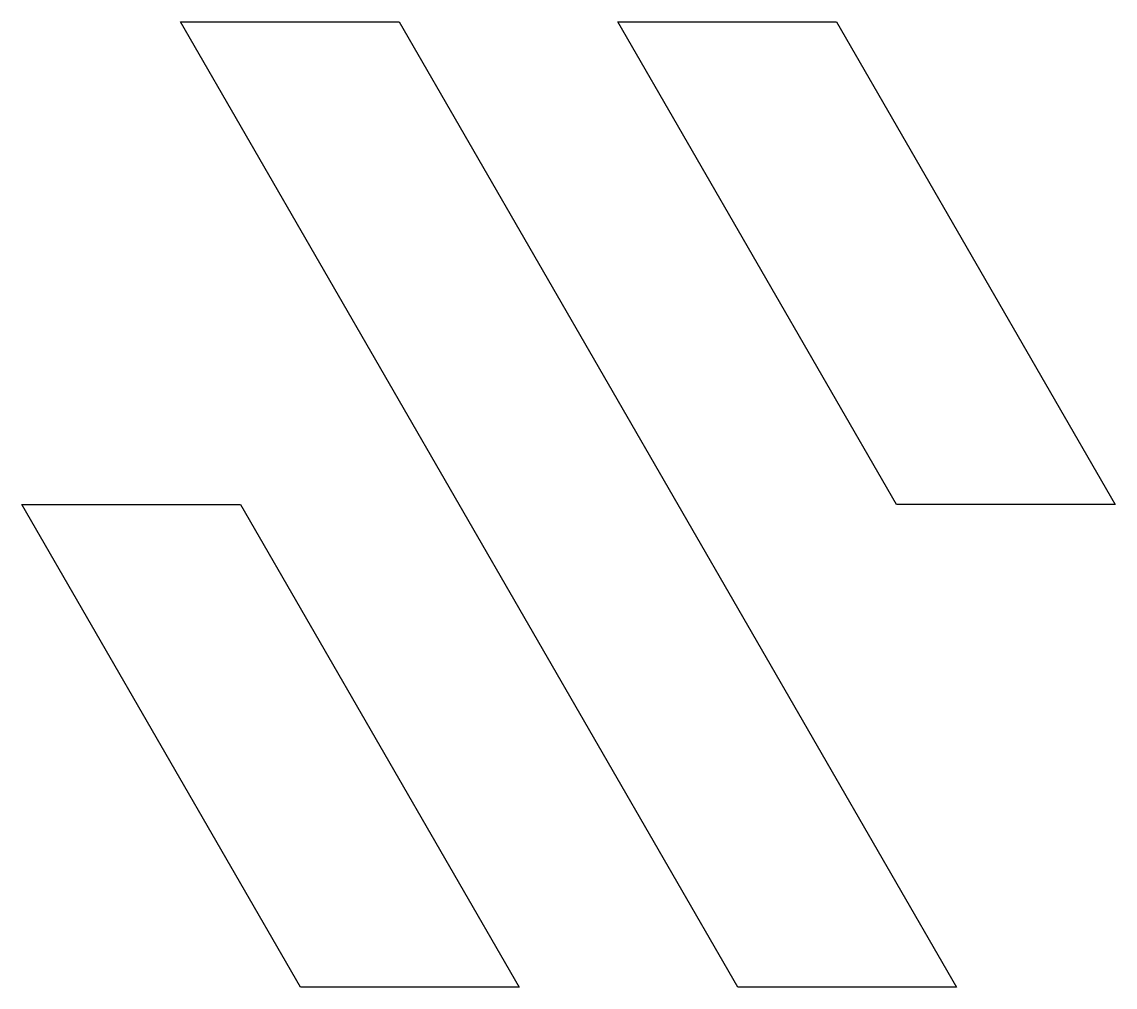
# Model space of a CAD drawing. Header units: millimetres. Extents: x -10.7 to 14.3, y -17.1 to 5.
import ezdxf

# ---------------------------------------------------------------- set-up
doc = ezdxf.new("R2010")
doc.units = ezdxf.units.MM
doc.layers.get('0').update_dxf_attribs({"linetype": 'CONTINUOUS'})

msp = doc.modelspace()

# ---------------------------------------------------------------- linework, layer by layer
for points in [[(10.64, -17.084), (5.639, -17.084), (-7.111, 5), (-2.11, 5)], [(7.893, 5), (14.268, -6.042), (9.267, -6.042), (2.891, 5)], [(0.638, -17.084), (-4.363, -17.084), (-10.739, -6.042), (-5.737, -6.042)]]:
    msp.add_lwpolyline(points, close=True)

doc.saveas('drawing.dxf')
